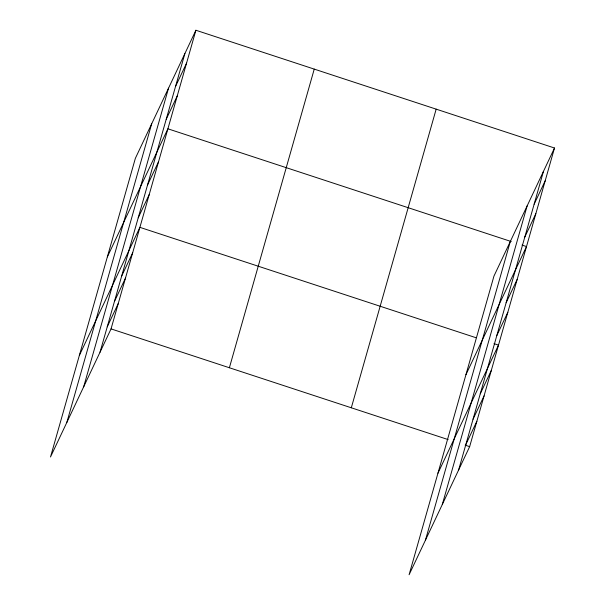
<?xml version="1.0" encoding="UTF-8"?>
<svg xmlns="http://www.w3.org/2000/svg" width="605" height="605" viewBox="0 0 605 605"><rect width="100%" height="100%" fill="white"/><g stroke="black" fill="none" stroke-linecap="round" stroke-linejoin="round"><path stroke-width="0.91" d="M66.837 422.419L151.696 123.775M83.679 386.799L168.538 88.156M100.022 352.223L184.88 53.58M195.907 30.25L135.354 158.351L50.495 456.994L111.048 328.893L195.907 30.25L554.505 148.006L469.646 446.649L409.093 574.75L493.952 276.107L554.505 148.006M229.386 367.749L314.245 69.114M351.308 407.785L436.167 109.15M425.436 540.174L510.295 241.539M442.278 504.555L527.129 205.912M458.62 469.979L543.471 171.344M175.541 86.432L186.574 63.101M166.209 119.283L177.235 95.953M107.35 256.906L167.903 128.804L511.263 241.554M147.537 184.986L158.571 161.648M138.205 217.838L149.238 194.5M79.346 355.453L139.899 227.351L476.082 337.749M121.658 276.069L132.692 252.739M114.443 301.456L125.477 278.118M107.236 326.836L118.262 303.506M534.139 204.195L545.165 180.857M524.807 237.039L535.833 213.709M465.948 374.661L526.501 246.56L522.017 245.085M506.135 302.742L517.169 279.412M496.803 335.594L507.829 312.263M437.944 473.216L498.497 345.107L494.013 343.64M480.257 393.825L491.283 370.494M473.042 419.212L484.076 395.882M465.827 444.599L476.861 421.261M111.048 328.893L448.131 439.585M465.162 445.174L469.646 446.649"/></g></svg>
